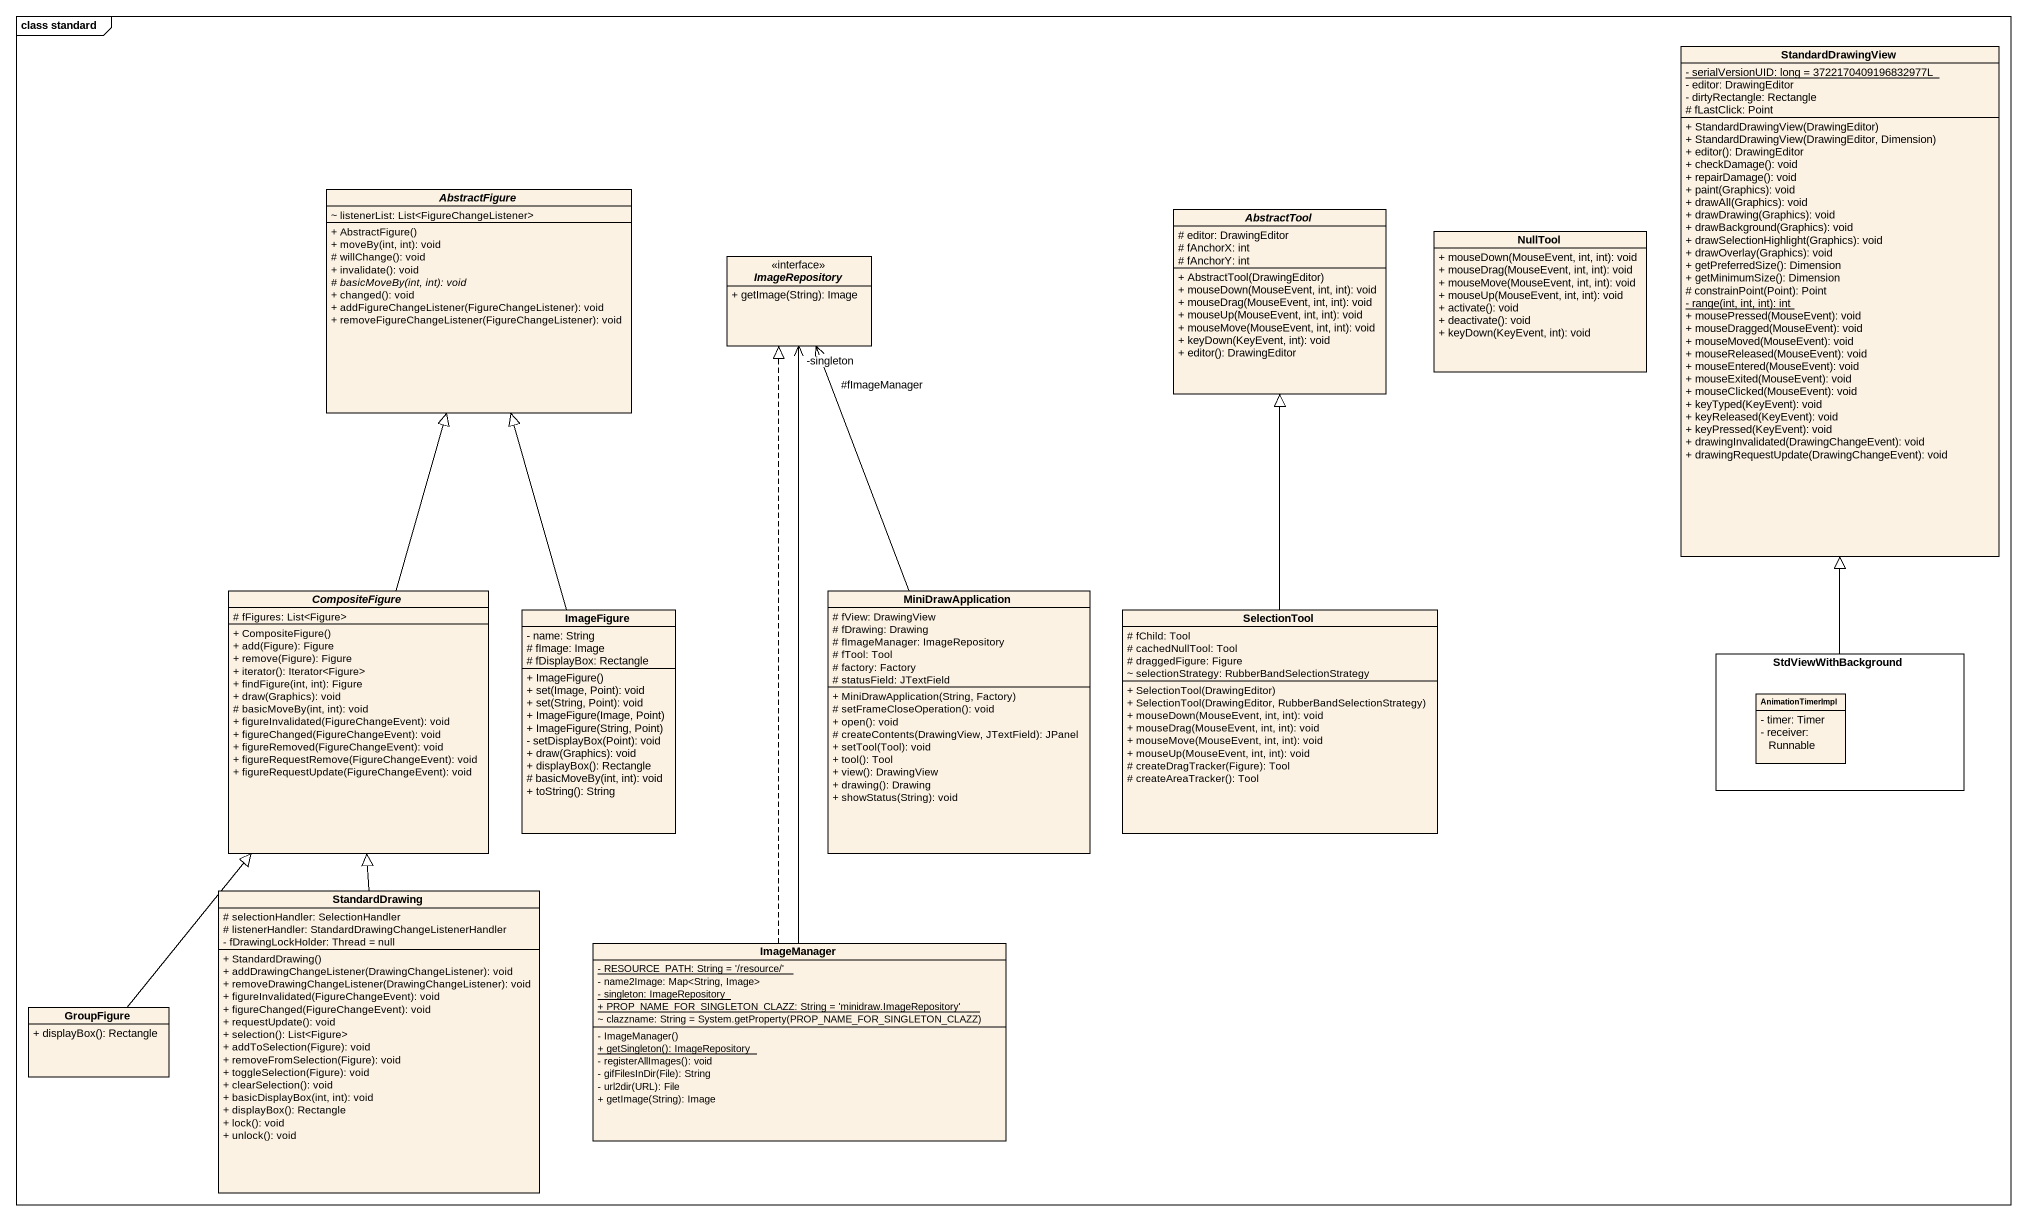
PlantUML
@startuml
mainframe class standard
hide circle
hide empty members
skinparam classAttributeIconSize 0
class StandardDrawingView {
  {static} - serialVersionUID: long = 3722170409196832977L
  - editor: DrawingEditor
  - dirtyRectangle: Rectangle
  # fLastClick: Point
  + StandardDrawingView(DrawingEditor)
  + StandardDrawingView(DrawingEditor, Dimension)
  + editor(): DrawingEditor
  + checkDamage(): void
  + repairDamage(): void
  + paint(Graphics): void
  + drawAll(Graphics): void
  + drawDrawing(Graphics): void
  + drawBackground(Graphics): void
  + drawSelectionHighlight(Graphics): void
  + drawOverlay(Graphics): void
  + getPreferredSize(): Dimension
  + getMinimumSize(): Dimension
  # constrainPoint(Point): Point
  {static} - range(int, int, int): int
  + mousePressed(MouseEvent): void
  + mouseDragged(MouseEvent): void
  + mouseMoved(MouseEvent): void
  + mouseReleased(MouseEvent): void
  + mouseEntered(MouseEvent): void
  + mouseExited(MouseEvent): void
  + mouseClicked(MouseEvent): void
  + keyTyped(KeyEvent): void
  + keyReleased(KeyEvent): void
  + keyPressed(KeyEvent): void
  + drawingInvalidated(DrawingChangeEvent): void
  + drawingRequestUpdate(DrawingChangeEvent): void
}
abstract class AbstractFigure {
  ~ listenerList: List<FigureChangeListener>
  + AbstractFigure()
  + moveBy(int, int): void
  # willChange(): void
  + invalidate(): void
  {abstract} # basicMoveBy(int, int): void
  + changed(): void
  + addFigureChangeListener(FigureChangeListener): void
  + removeFigureChangeListener(FigureChangeListener): void
}
abstract class AbstractTool {
  # editor: DrawingEditor
  # fAnchorX: int
  # fAnchorY: int
  + AbstractTool(DrawingEditor)
  + mouseDown(MouseEvent, int, int): void
  + mouseDrag(MouseEvent, int, int): void
  + mouseUp(MouseEvent, int, int): void
  + mouseMove(MouseEvent, int, int): void
  + keyDown(KeyEvent, int): void
  + editor(): DrawingEditor
}
interface ImageRepository <<interface>> {
  + getImage(String): Image
}
class NullTool {
  + mouseDown(MouseEvent, int, int): void
  + mouseDrag(MouseEvent, int, int): void
  + mouseMove(MouseEvent, int, int): void
  + mouseUp(MouseEvent, int, int): void
  + activate(): void
  + deactivate(): void
  + keyDown(KeyEvent, int): void
}
abstract class CompositeFigure {
  # fFigures: List<Figure>
  + CompositeFigure()
  + add(Figure): Figure
  + remove(Figure): Figure
  + iterator(): Iterator<Figure>
  + findFigure(int, int): Figure
  + draw(Graphics): void
  # basicMoveBy(int, int): void
  + figureInvalidated(FigureChangeEvent): void
  + figureChanged(FigureChangeEvent): void
  + figureRemoved(FigureChangeEvent): void
  + figureRequestRemove(FigureChangeEvent): void
  + figureRequestUpdate(FigureChangeEvent): void
}
class ImageFigure {
  - name: String
  # fImage: Image
  # fDisplayBox: Rectangle
  + ImageFigure()
  + set(Image, Point): void
  + set(String, Point): void
  + ImageFigure(Image, Point)
  + ImageFigure(String, Point)
  - setDisplayBox(Point): void
  + draw(Graphics): void
  + displayBox(): Rectangle
  # basicMoveBy(int, int): void
  + toString(): String
}
class MiniDrawApplication {
  # fView: DrawingView
  # fDrawing: Drawing
  # fImageManager: ImageRepository
  # fTool: Tool
  # factory: Factory
  # statusField: JTextField
  + MiniDrawApplication(String, Factory)
  # setFrameCloseOperation(): void
  + open(): void
  # createContents(DrawingView, JTextField): JPanel
  + setTool(Tool): void
  + tool(): Tool
  + view(): DrawingView
  + drawing(): Drawing
  + showStatus(String): void
}
class SelectionTool {
  # fChild: Tool
  # cachedNullTool: Tool
  # draggedFigure: Figure
  ~ selectionStrategy: RubberBandSelectionStrategy
  + SelectionTool(DrawingEditor)
  + SelectionTool(DrawingEditor, RubberBandSelectionStrategy)
  + mouseDown(MouseEvent, int, int): void
  + mouseDrag(MouseEvent, int, int): void
  + mouseMove(MouseEvent, int, int): void
  + mouseUp(MouseEvent, int, int): void
  # createDragTracker(Figure): Tool
  # createAreaTracker(): Tool
}
rectangle StdViewWithBackground {
  class AnimationTimerImpl {
    - timer: Timer
    - receiver: Runnable
  }
}
class StandardDrawing {
  # selectionHandler: SelectionHandler
  # listenerHandler: StandardDrawingChangeListenerHandler
  - fDrawingLockHolder: Thread = null
  + StandardDrawing()
  + addDrawingChangeListener(DrawingChangeListener): void
  + removeDrawingChangeListener(DrawingChangeListener): void
  + figureInvalidated(FigureChangeEvent): void
  + figureChanged(FigureChangeEvent): void
  + requestUpdate(): void
  + selection(): List<Figure>
  + addToSelection(Figure): void
  + removeFromSelection(Figure): void
  + toggleSelection(Figure): void
  + clearSelection(): void
  + basicDisplayBox(int, int): void
  + displayBox(): Rectangle
  + lock(): void
  + unlock(): void
}
class ImageManager {
  {static} - RESOURCE_PATH: String = '/resource/'
  - name2Image: Map<String, Image>
  {static} - singleton: ImageRepository
  {static} + PROP_NAME_FOR_SINGLETON_CLAZZ: String = 'minidraw.ImageRepository'
  {field} ~ clazzname: String = System.getProperty(PROP_NAME_FOR_SINGLETON_CLAZZ)
  - ImageManager()
  {static} + getSingleton(): ImageRepository
  - registerAllImages(): void
  - gifFilesInDir(File): String
  - url2dir(URL): File
  + getImage(String): Image
}
class GroupFigure {
  + displayBox(): Rectangle
}
CompositeFigure -up-|> AbstractFigure
ImageFigure -up-|> AbstractFigure
MiniDrawApplication -up-> "#fImageManager" ImageRepository
SelectionTool -up-|> AbstractTool
StdViewWithBackground -up-|> StandardDrawingView
StandardDrawing -up-|> CompositeFigure
ImageManager -up-> "-singleton" ImageRepository
ImageManager .up.|> ImageRepository
GroupFigure -up-|> CompositeFigure
@enduml
